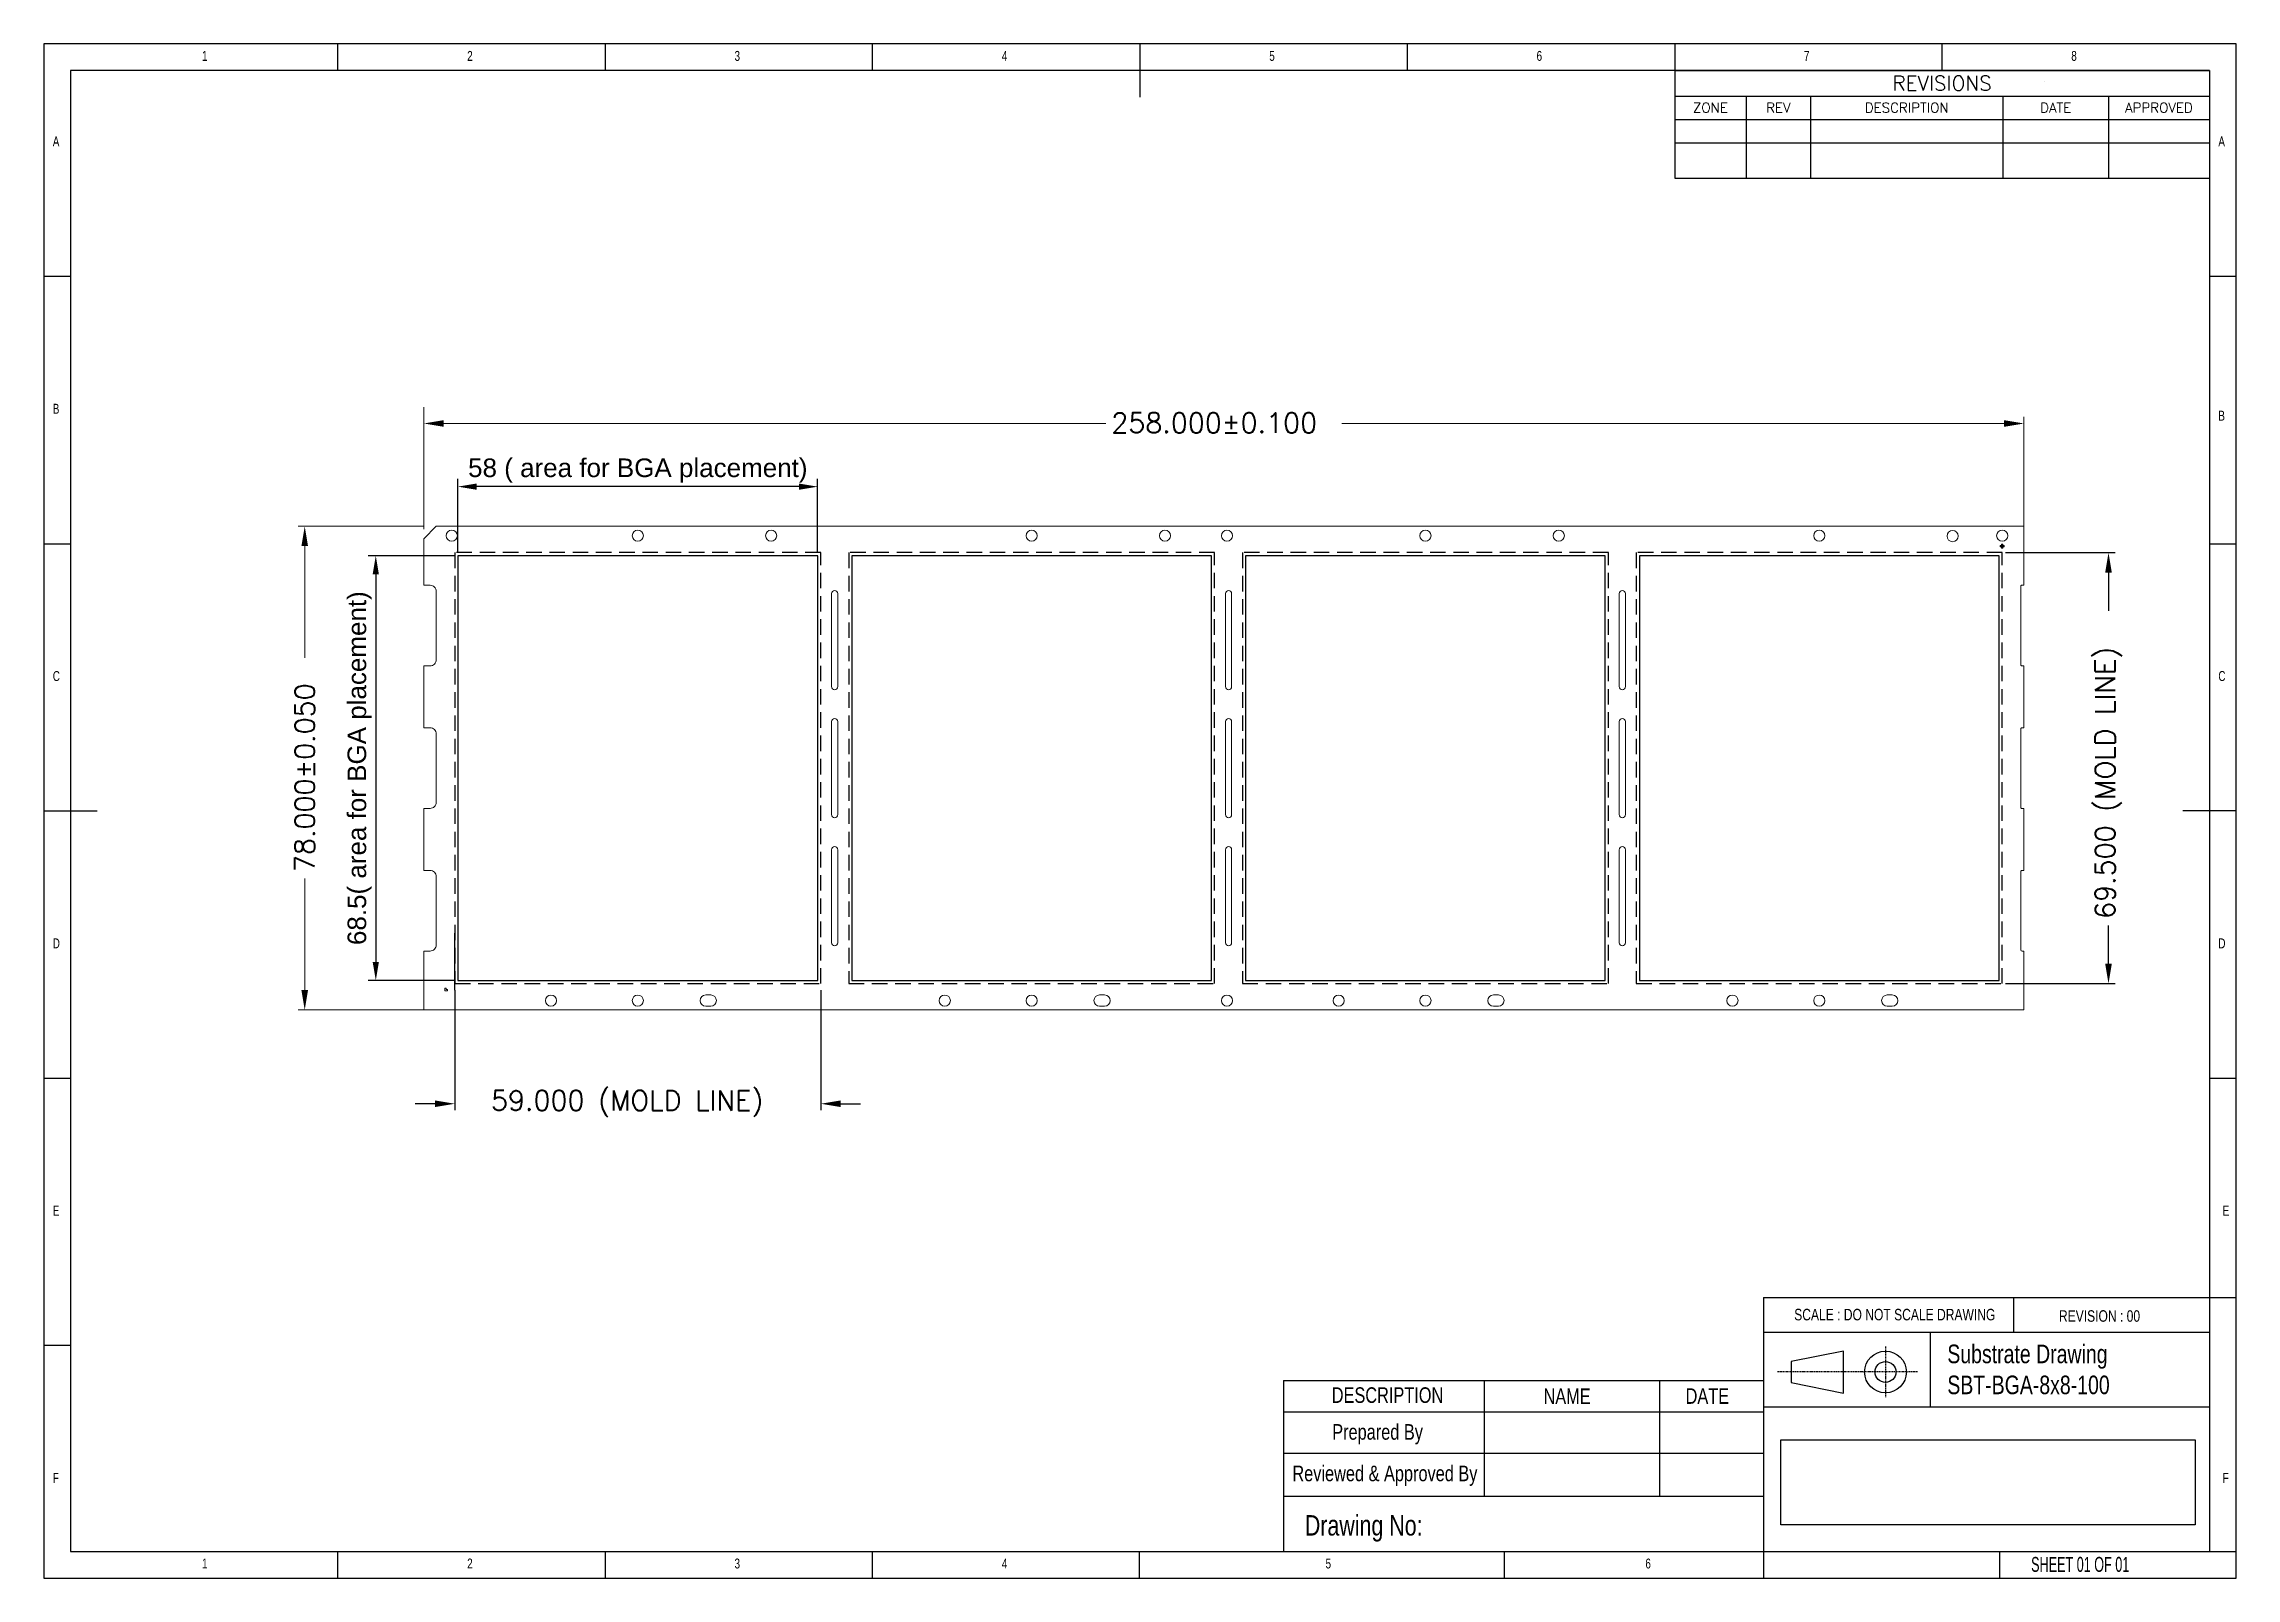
# Model space of a CAD drawing. Header units: millimetres. Extents: x 65 to 418, y 58 to 305.
import ezdxf

# ---------------------------------------------------------------- set-up
doc = ezdxf.new("R2010")
doc.units = ezdxf.units.MM
doc.linetypes.add('CENTER', pattern=[2, 1.25, -0.25, 0.25, -0.25])
doc.linetypes.add('HIDDEN', pattern=[0.375, 0.25, -0.125])
for name, color, linetype in [('1', 7, 'Continuous'), ('1D', 4, 'Continuous'), ('PDF3_Geometry', 7, 'Continuous'), ('SLD-0', 7, 'Continuous'), ('Title Block', 7, 'Continuous')]:
    doc.layers.add(name, color=color, linetype=linetype)
doc.styles.add('Roman', font='romans')
doc.styles.add('simplex', font='SIMPLEX.SHX')
doc.styles.add('SLDTEXTSTYLE0', font='TXT', dxfattribs={"width": 0.75})
doc.styles.add('SLDTEXTSTYLE3', font='TXT', dxfattribs={"width": 0.605})
doc.styles.get("Standard").update_dxf_attribs({"font": 'arial.ttf'})
doc.dimstyles.new('ISO-25', dxfattribs={"dimtxt": 1.5, "dimasz": 1, "dimexe": 1.25, "dimexo": 0.625, "dimtad": 1, "dimdsep": 46, "dimtxsty": 'Standard', "dimcen": 2.5, "dimadec": 0, "dimazin": 0, "dimtfac": 1, "dimtmove": 0, "dimatfit": 3, "dimfxl": 1, "dimarcsym": 0})
picture_1 = doc.add_image_def('image1.png', size_in_pixel=(761, 156))

# ---------------------------------------------------------------- blocks, each defined once
blk = doc.blocks.new('*T354')
at = {"layer": 'Title Block', "color": 0, "linetype": 'ByBlock', "lineweight": -2, "transparency": 16777216}
for p, q in [((0, 0), (86.22, 0)), ((0, 0), (0, -17.34)), ((86.22, 0), (86.22, -17.34)), ((0, -4.11), (86.22, -4.11)), ((11.52, -4.11), (11.52, -17.34)), ((21.9, -4.11), (21.9, -17.34)), ((52.93, -4.11), (52.93, -17.34)), ((69.93, -4.11), (69.93, -17.34)), ((0, -7.87), (86.22, -7.87)), ((0, -11.63), (86.22, -11.63)), ((0, -17.34), (86.22, -17.34))]:
    blk.add_line(p, q, dxfattribs=at)
at = {"layer": 'Title Block', "color": 0, "lineweight": -3, "transparency": 16777216, "attachment_point": 5, "style": 'Roman'}
for s, insert, char_height, width in [('REVISIONS', (43.11, -2.05), 2.365, 85.2641), ('ZONE', (5.76, -5.99), 1.585, 10.5671), ('REV', (16.71, -5.99), 1.585, 9.4226), ('DESCRIPTION', (37.41, -5.99), 1.5852, 30.0816), ('DATE', (61.43, -5.99), 1.585, 16.0417), ('APPROVED', (78.07, -5.99), 1.585, 15.336)]:
    blk.add_mtext(s, dxfattribs=dict(at, insert=insert, char_height=char_height, width=width))
blk = doc.blocks.new('*D360')
at = {"layer": '1D', "color": 0, "lineweight": -2, "transparency": 16777216}
for p, q in [((131.52, 223.26), (131.52, 235.03)), ((186.52, 233.78), (134.52, 233.78)), ((189.52, 223.26), (189.52, 235.03))]:
    blk.add_line(p, q, dxfattribs=at)
at = {"layer": '1D', "color": 0, "transparency": 16777216}
for points in [[(134.52, 234.28), (134.52, 233.28), (131.52, 233.78)], [(186.52, 234.28), (186.52, 233.28), (189.52, 233.78)]]:
    blk.add_solid(points, dxfattribs=at)
at = {"layer": 'Defpoints', "color": 0, "transparency": 16777216}
for p in [(131.52, 233.78), (131.52, 222.63), (189.52, 222.63)]:
    blk.add_point(p, dxfattribs=at)
at = {"layer": '1D', "color": 0, "lineweight": 0, "transparency": 16777216, "insert": (160.52, 236.37), "char_height": 3, "attachment_point": 5}
blk.add_mtext('58 ( area for BGA placement)', dxfattribs=at)
blk = doc.blocks.new('*D361')
at = {"color": 0, "lineweight": -2, "transparency": 16777216}
for p, q in [((130.9, 222.63), (117.02, 222.63)), ((118.27, 219.63), (118.27, 157.13)), ((130.9, 154.13), (117.02, 154.13))]:
    blk.add_line(p, q, dxfattribs=at)
at = {"color": 0, "transparency": 16777216}
for points in [[(117.77, 219.63), (118.77, 219.63), (118.27, 222.63)], [(117.77, 157.13), (118.77, 157.13), (118.27, 154.13)]]:
    blk.add_solid(points, dxfattribs=at)
at = {"layer": 'Defpoints', "color": 0, "transparency": 16777216}
for p in [(131.52, 222.63), (118.27, 154.13), (131.52, 154.13)]:
    blk.add_point(p, dxfattribs=at)
at = {"color": 0, "transparency": 16777216, "insert": (115.67, 188.38), "char_height": 3, "attachment_point": 5, "rotation": 90}
blk.add_mtext('68.5( area for BGA placement)', dxfattribs=at)

msp = doc.modelspace()

# ---------------------------------------------------------------- hatches: boundary and pattern name
at = {"lineweight": 0}
h = msp.add_hatch(color=41, dxfattribs=at)
h.dxf.hatch_style = 1
h.paths.add_polyline_path([(380.634, 224.068), (380.844, 224.068), (380.844, 224.278), (380.634, 224.278), (380.634, 224.488), (380.424, 224.488), (380.424, 224.278), (380.214, 224.278), (380.214, 224.068), (380.424, 224.068), (380.424, 223.858), (380.634, 223.858)])

# ---------------------------------------------------------------- linework, layer by layer
at = {"color": 7, "linetype": 'Continuous', "lineweight": -3}
for p, q in [((418.241, 305.192), (64.748, 305.192)), ((64.748, 305.192), (64.748, 57.747)), ((112.168, 300.881), (112.168, 305.192)), ((155.277, 305.192), (155.277, 300.881)), ((198.386, 300.881), (198.386, 305.192)), ((241.494, 305.192), (241.494, 296.571)), ((284.603, 300.881), (284.603, 305.192)), ((327.712, 305.192), (327.712, 300.881)), ((370.821, 300.881), (370.821, 305.192)), ((418.241, 57.747), (418.241, 305.192)), ((413.93, 300.881), (69.059, 300.881)), ((69.059, 300.881), (69.059, 62.058)), ((413.93, 300.881), (413.93, 62.058)), ((69.059, 267.688), (64.748, 267.688)), ((69.059, 267.688), (64.748, 267.688)), ((418.241, 267.688), (413.93, 267.688)), ((418.241, 267.688), (413.93, 267.688)), ((64.748, 224.579), (69.059, 224.579)), ((64.748, 224.579), (69.059, 224.579)), ((413.93, 224.579), (418.241, 224.579)), ((413.93, 224.579), (418.241, 224.579)), ((64.748, 181.47), (73.37, 181.47)), ((64.748, 181.47), (73.37, 181.47)), ((418.241, 181.47), (409.619, 181.47)), ((418.241, 181.47), (409.619, 181.47)), ((64.748, 138.361), (69.059, 138.361)), ((64.748, 138.361), (69.059, 138.361)), ((413.93, 138.361), (418.241, 138.361)), ((413.93, 138.361), (418.241, 138.361)), ((342.025, 103.009), (418.241, 103.009)), ((342.025, 103.009), (342.025, 57.747)), ((69.059, 95.252), (64.748, 95.252)), ((325.287, 70.909), (325.287, 89.63)), ((325.287, 70.909), (325.287, 89.63)), ((325.287, 84.521), (264.658, 84.521)), ((342.025, 84.521), (325.287, 84.521)), ((325.287, 77.877), (264.658, 77.877)), ((342.025, 77.877), (325.287, 77.877)), ((342.025, 70.909), (264.658, 70.909)), ((325.287, 70.909), (264.658, 70.909)), ((342.025, 70.909), (325.287, 70.909)), ((69.059, 62.058), (418.241, 62.058)), ((112.168, 57.747), (112.168, 62.058)), ((155.277, 62.058), (155.277, 57.747)), ((198.386, 57.747), (198.386, 62.058)), ((241.4, 57.747), (241.4, 62.058)), ((300.25, 57.747), (300.25, 62.058)), ((380.133, 57.747), (380.133, 62.058)), ((64.748, 57.747), (418.241, 57.747))]:
    msp.add_line(p, q, dxfattribs=at)
at = {"lineweight": -3}
for p, q in [((387.335, 299.136), (387.335, 299.136)), ((387.335, 299.136), (387.335, 299.136)), ((382.367, 97.404), (382.367, 103.009)), ((264.658, 89.63), (264.658, 70.909)), ((342.025, 85.381), (413.93, 85.381)), ((264.658, 70.909), (264.658, 62.058))]:
    msp.add_line(p, q, dxfattribs=at)
for p, q in [((131.021, 152.583), (131.021, 161.744)), ((368.892, 97.404), (368.892, 85.381))]:
    msp.add_line(p, q)
at = {"lineweight": 0}
for p, q in [((129.406, 152.493), (129.406, 152.913)), ((129.406, 152.913), (129.616, 152.913)), ((129.826, 152.493), (129.406, 152.493)), ((129.616, 152.913), (129.616, 152.703)), ((129.616, 152.703), (129.826, 152.703)), ((129.826, 152.703), (129.826, 152.493))]:
    msp.add_line(p, q, dxfattribs=at)
at = {"color": 7, "lineweight": -3}
for p, q in [((342.025, 97.404), (413.93, 97.404)), ((264.658, 89.63), (325.287, 89.63)), ((307.896, 89.63), (325.287, 89.63)), ((325.287, 89.63), (342.025, 89.63))]:
    msp.add_line(p, q, dxfattribs=at)
at = {"linetype": 'CENTER', "ltscale": 0.2}
msp.add_line((366.851, 91.001), (344.252, 91.001), dxfattribs=at)
at = {"linetype": 'HIDDEN', "ltscale": 10}
for points in [[(131.021, 153.633), (190.021, 153.633), (190.021, 223.133), (131.021, 223.133)], [(194.521, 153.633), (253.521, 153.633), (253.521, 223.133), (194.521, 223.133)], [(258.021, 153.633), (317.021, 153.633), (317.021, 223.133), (258.021, 223.133)], [(321.521, 153.633), (380.521, 153.633), (380.521, 223.133), (321.521, 223.133)]]:
    msp.add_lwpolyline(points, close=True, dxfattribs=at)
at = {"linetype": 'HIDDEN', "lineweight": 0, "ltscale": 10}
msp.add_lwpolyline([(380.424, 224.068), (380.424, 223.858), (380.634, 223.858), (380.634, 224.068), (380.844, 224.068), (380.844, 224.278), (380.634, 224.278), (380.634, 224.488), (380.424, 224.488), (380.424, 224.278), (380.214, 224.278), (380.214, 224.068)], close=True, dxfattribs=at)
at = {"ltscale": 10}
for points in [[(131.521, 154.133), (189.521, 154.133), (189.521, 222.633), (131.521, 222.633)], [(195.021, 154.133), (253.021, 154.133), (253.021, 222.633), (195.021, 222.633)], [(258.521, 154.133), (316.521, 154.133), (316.521, 222.633), (258.521, 222.633)], [(322.021, 154.133), (380.021, 154.133), (380.021, 222.633), (322.021, 222.633)]]:
    msp.add_lwpolyline(points, close=True, dxfattribs=at)
msp.add_lwpolyline([(354.934, 94.366), (346.487, 92.684), (346.487, 89.319), (354.934, 87.601)], close=True)
for radius in [3.364, 1.682]:
    msp.add_circle((361.698, 91.001), radius)
at = {"layer": '1', "lineweight": 0}
for points in [[(128.021, 216.883, 0.4142136), (127.021, 217.883), (126.021, 217.883), (126.021, 225.383), (128.021, 227.383), (384.021, 227.383), (384.021, 217.883), (383.721, 217.883, 0.4142136), (383.521, 217.683), (383.521, 205.083, 0.4142136), (383.721, 204.883), (384.021, 204.883), (384.021, 194.883), (383.721, 194.883, 0.4142136), (383.521, 194.683), (383.521, 182.083, 0.4142136), (383.721, 181.883), (384.021, 181.883), (384.021, 171.883), (383.721, 171.883, 0.4142136), (383.521, 171.683), (383.521, 159.083, 0.4142136), (383.721, 158.883), (384.021, 158.883), (384.021, 149.383), (126.021, 149.383), (126.021, 158.883), (127.021, 158.883, 0.4142136), (128.021, 159.883), (128.021, 170.883, 0.4142136), (127.021, 171.883), (126.021, 171.883), (126.021, 181.883), (127.021, 181.883, 0.4142136), (128.021, 182.883), (128.021, 193.883, 0.4142136), (127.021, 194.883), (126.021, 194.883), (126.021, 204.883), (127.021, 204.883, 0.4142136), (128.021, 205.883)], [(192.771, 216.533), (192.771, 201.533, -1), (191.771, 201.533), (191.771, 216.533, -1)], [(256.271, 216.533), (256.271, 201.533, -1), (255.271, 201.533), (255.271, 216.533, -1)], [(319.771, 216.533), (319.771, 201.533, -1), (318.771, 201.533), (318.771, 216.533, -1)], [(192.771, 180.883), (192.771, 195.883, 1), (191.771, 195.883), (191.771, 180.883, 1)], [(256.271, 180.883), (256.271, 195.883, 1), (255.271, 195.883), (255.271, 180.883, 1)], [(319.771, 180.883), (319.771, 195.883, 1), (318.771, 195.883), (318.771, 180.883, 1)], [(192.771, 160.233), (192.771, 175.233, 1), (191.771, 175.233), (191.771, 160.233, 1)], [(256.271, 160.233), (256.271, 175.233, 1), (255.271, 175.233), (255.271, 160.233, 1)], [(319.771, 160.233), (319.771, 175.233, 1), (318.771, 175.233), (318.771, 160.233, 1)], [(171.483, 151.807), (172.283, 151.807, -1), (172.283, 149.983), (171.483, 149.983, -1)], [(234.983, 151.807), (235.783, 151.807, -1), (235.783, 149.983), (234.983, 149.983, -1)], [(298.483, 151.807), (299.283, 151.807, -1), (299.283, 149.983), (298.483, 149.983, -1)], [(361.983, 151.807), (362.783, 151.807, -1), (362.783, 149.983), (361.983, 149.983, -1)]]:
    msp.add_lwpolyline(points, format="xyb", close=True, dxfattribs=at)
for centre in [(130.521, 225.871), (160.521, 225.871), (182.021, 225.871), (224.021, 225.871), (245.521, 225.871), (255.521, 225.871), (287.521, 225.871), (309.021, 225.871), (351.021, 225.871), (372.521, 225.802), (380.521, 225.871), (146.521, 150.895), (160.521, 150.895), (210.021, 150.895), (224.021, 150.895), (255.521, 150.895), (273.521, 150.895), (287.521, 150.895), (337.021, 150.895), (351.021, 150.895)]:
    msp.add_circle(centre, 0.9, dxfattribs=at)
at = {"layer": '1D', "color": 0, "lineweight": 0}
for p, q in [((126.021, 226.921), (126.021, 246.592)), ((126.021, 227.433), (126.021, 245.015)), ((129.221, 243.965), (235.99, 243.965)), ((380.821, 243.965), (274.052, 243.965)), ((384.021, 226.921), (384.021, 245.056)), ((384.021, 227.433), (384.021, 245.015)), ((125.971, 227.383), (105.759, 227.383)), ((106.809, 224.183), (106.809, 206.195)), ((106.809, 152.583), (106.809, 170.571)), ((125.971, 149.383), (105.759, 149.383))]:
    msp.add_line(p, q, dxfattribs=at)
at = {"layer": '1D', "color": 0, "lineweight": -3}
for p, q in [((381.071, 223.133), (398.71, 223.133)), ((397.66, 219.933), (397.66, 213.738)), ((397.66, 156.833), (397.66, 163.028)), ((131.021, 152.583), (131.021, 133.209)), ((190.021, 152.583), (190.021, 133.209)), ((381.071, 153.633), (398.71, 153.633)), ((127.821, 134.259), (124.621, 134.259)), ((193.221, 134.259), (196.421, 134.259))]:
    msp.add_line(p, q, dxfattribs=at)
at = {"layer": '1D', "color": 0, "lineweight": 0}
for points in [[(129.221, 244.498), (129.221, 243.432), (126.021, 243.965)], [(380.821, 244.498), (380.821, 243.432), (384.021, 243.965)], [(106.276, 224.183), (107.343, 224.183), (106.809, 227.383)], [(106.276, 152.583), (107.343, 152.583), (106.809, 149.383)]]:
    msp.add_solid(points, dxfattribs=at)
at = {"layer": '1D', "color": 0, "lineweight": -3}
for points in [[(397.127, 219.933), (398.194, 219.933), (397.66, 223.133)], [(397.127, 156.833), (398.194, 156.833), (397.66, 153.633)], [(127.821, 134.793), (127.821, 133.726), (131.021, 134.259)], [(193.221, 134.793), (193.221, 133.726), (190.021, 134.259)]]:
    msp.add_solid(points, dxfattribs=at)
at = {"layer": 'PDF3_Geometry', "linetype": 'CENTER', "lineweight": -3, "ltscale": 0.2}
msp.add_lwpolyline([(361.698, 95.088), (361.698, 86.915)], dxfattribs=at)
at = {"layer": 'SLD-0', "color": 7, "lineweight": -3}
msp.add_line((297.029, 70.909), (297.029, 89.63), dxfattribs=at)

# ---------------------------------------------------------------- block references
msp.add_blockref('*T354', (327.712, 300.881))

# ---------------------------------------------------------------- texts
at = {"color": 7, "linetype": 'Continuous', "lineweight": -3, "attachment_point": 1, "style": 'SLDTEXTSTYLE0'}
for s, insert, char_height in [('1', (90.254, 304.044), 1.597), ('2', (133.004, 304.044), 1.597), ('3', (176.113, 304.044), 1.597), ('4', (219.221, 304.044), 1.597), ('5', (262.33, 304.044), 1.597), ('6', (305.439, 304.044), 1.597), ('7', (348.548, 304.044), 1.597), ('8', (391.657, 304.044), 1.597), ('A', (66.185, 290.249), 1.597), ('A', (415.367, 290.249), 1.597), ('B', (66.185, 247.14), 1.597), ('B', (66.185, 247.14), 1.597), ('B', (415.367, 246.019), 1.597), ('B', (415.367, 246.019), 1.597), ('C', (66.185, 204.031), 1.597), ('C', (66.185, 204.031), 1.597), ('C', (415.367, 204.031), 1.597), ('C', (415.367, 204.031), 1.597), ('D', (66.185, 160.922), 1.597), ('D', (66.185, 160.922), 1.597), ('D', (415.367, 160.922), 1.597), ('D', (415.367, 160.922), 1.597), ('E', (66.185, 117.813), 1.597), ('E', (416.066, 117.813), 1.597), ('{\\fArial|b0|i0|c0|p34;DESCRIPTION}', (272.415, 88.527), 2.51145), ('{\\fArial|b0|i0|c0|p34;NAME}', (306.557, 88.339), 2.51145), ('F', (66.185, 74.704), 1.597), ('F', (416.066, 74.704), 1.597), ('1', (90.254, 60.909), 1.597), ('2', (133.004, 60.909), 1.597), ('3', (176.113, 60.909), 1.597), ('4', (219.221, 60.909), 1.597), ('5', (271.414, 60.909), 1.597), ('6', (322.981, 60.909), 1.597)]:
    msp.add_mtext(s, dxfattribs=dict(at, insert=insert, char_height=char_height))
at = {"color": 7, "linetype": 'Continuous', "lineweight": -3, "attachment_point": 1}
for s, insert, char_height, width, style in [('{\\fArial|b0|i0|c0|p34;SCALE : DO NOT SCALE DRAWING}', (346.98, 101.182), 1.85726, 39.7425, 'SLDTEXTSTYLE0'), ('\\pt26.00161;{\\fArial|b0|i0|c0|p34;REVISION : 00}', (389.667, 100.956), 1.85726, 39.7425, 'SLDTEXTSTYLE0'), ('{\\fArial|b0|i0|c0|p34;Substrate Drawing\\PSBT-BGA-8x8-100}', (371.671, 95.412), 2.99773, 57.14949, 'SLDTEXTSTYLE0'), ('{\\fArial|b0|i0|c0|p34;DATE}', (329.468, 88.373), 2.51145, 26.28676, 'SLDTEXTSTYLE0'), ('{\\fArial|b0|i0|c0|p34;Prepared By}', (272.49, 82.588), 2.51145, 20.93866, 'SLDTEXTSTYLE0'), ('{\\fArial|b0|i0|c0|p34;Reviewed & Approved By}', (266.068, 75.892), 2.51145, 58.01106, 'SLDTEXTSTYLE0'), ('{\\fArial|b0|i0|c0|p34;Drawing No:}', (268.077, 67.911), 3.29249, 70.4542, 'SLDTEXTSTYLE0'), ('{\\fArial|b0|i0|c0|p34;SHEET 01 OF 01}', (385.181, 61.173), 2.40782, 28.4188, 'SLDTEXTSTYLE3')]:
    msp.add_mtext(s, dxfattribs=dict(at, insert=insert, char_height=char_height, width=width, style=style))
at = {"layer": '1D', "color": 0, "lineweight": 0, "style": 'simplex'}
msp.add_text('258.000±0.100', height=3.2, dxfattribs=at).set_placement((236.867, 242.459))
at = {"layer": '1D', "color": 0, "lineweight": -3, "style": 'simplex'}
msp.add_text('69.500 (MOLD LINE)', height=3.2, rotation=90, dxfattribs=at).set_placement((398.727, 164.078))
at = {"layer": '1D', "color": 0, "lineweight": 0, "style": 'simplex'}
msp.add_text('78.000±0.050', height=3.2, rotation=90, dxfattribs=at).set_placement((108.409, 171.621))
at = {"layer": '1D', "color": 0, "lineweight": -3, "style": 'simplex'}
msp.add_text('59.000 (MOLD LINE)', height=3.2, dxfattribs=at).set_placement((136.84, 133.193))

# ---------------------------------------------------------------- dimensions: what is measured, and where the dimension line sits
dim = msp.add_linear_dim(base=(118.265, 154.133), p1=(131.521, 222.633), p2=(131.521, 154.133), angle=90, text='<>( area for BGA placement)', dimstyle='ISO-25', override={"dimtxt": 3, "dimasz": 3})
dim.commit()
dim.dimension.update_dxf_attribs({"geometry": '*D361', "text_midpoint": (115.674, 188.383)})
at = {"layer": '1D', "color": 0, "lineweight": 0}
dim = msp.add_linear_dim(base=(131.521, 233.779), p1=(189.521, 222.633), p2=(131.521, 222.633), text='<> ( area for BGA placement)', dimstyle='ISO-25', override={"dimtxt": 3, "dimasz": 3}, dxfattribs=at)
dim.commit()
dim.dimension.update_dxf_attribs({"geometry": '*D360', "text_midpoint": (160.521, 233.779), "dimtype": 160})

# ---------------------------------------------------------------- pictures from other files: only their frames are drawn
image = msp.add_image(picture_1, insert=(344.81, 66.354), size_in_units=(66.848, 13.703))
image.dxf.flags = 7

doc.saveas('drawing.dxf')
